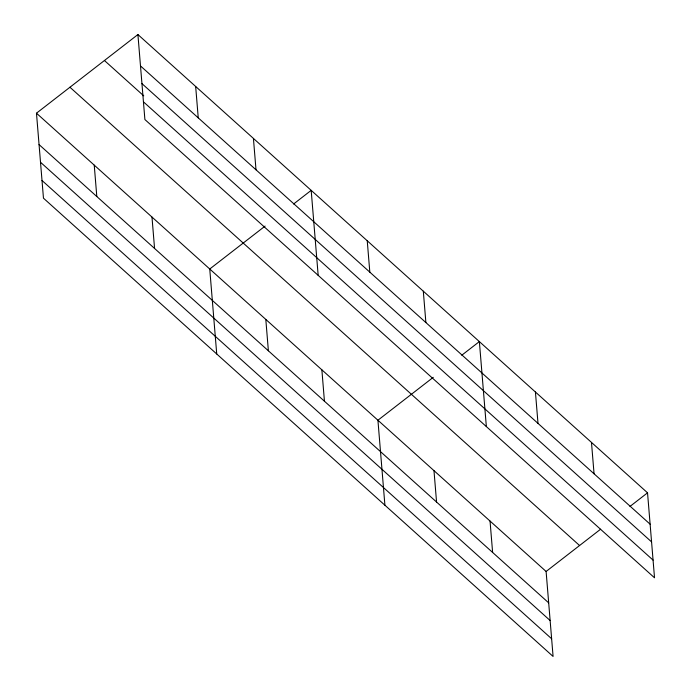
<?xml version="1.0" encoding="UTF-8"?>
<svg xmlns="http://www.w3.org/2000/svg" width="691" height="691" viewBox="0 0 691 691"><rect width="100%" height="100%" fill="white"/><g stroke="black" fill="none" stroke-linecap="round" stroke-linejoin="round"><path stroke-width="1.04" d="M36.476 113.194L546.106 571.466L553.085 656.45L43.464 198.179L36.476 113.194L137.915 34.55L647.536 492.821L654.524 577.806L144.894 119.534L137.915 34.55M265.094 226.095L209.744 269.006L216.732 353.991M293.615 203.992L311.183 190.362L318.171 275.346M433.274 377.329L377.925 420.24L384.913 505.216M461.787 355.217L479.364 341.596L486.352 426.572M546.106 571.466L600.609 529.211M629.967 506.451L647.536 492.821M140.489 65.93L650.119 524.201M141.949 83.62L651.57 541.891M104.436 60.506L143.745 95.85M143.443 101.845L653.073 560.116M69.946 87.247L579.576 545.519M39.05 144.583L548.68 602.854M40.51 162.264L550.14 620.535M42.004 180.489L551.634 638.76M591.479 442.413L594.061 473.793M535.421 392.004L538.004 423.384M490.04 521.057L492.623 552.446M423.307 291.179L425.881 322.567M433.983 470.649L436.565 502.029M367.241 240.77L369.823 272.159M321.868 369.832L324.442 401.212M253.424 138.425L256.007 169.805M265.81 319.423L268.384 350.803M195.665 86.487L198.248 117.867M151.985 217.069L154.568 248.458M94.235 165.132L96.809 196.52"/></g></svg>
